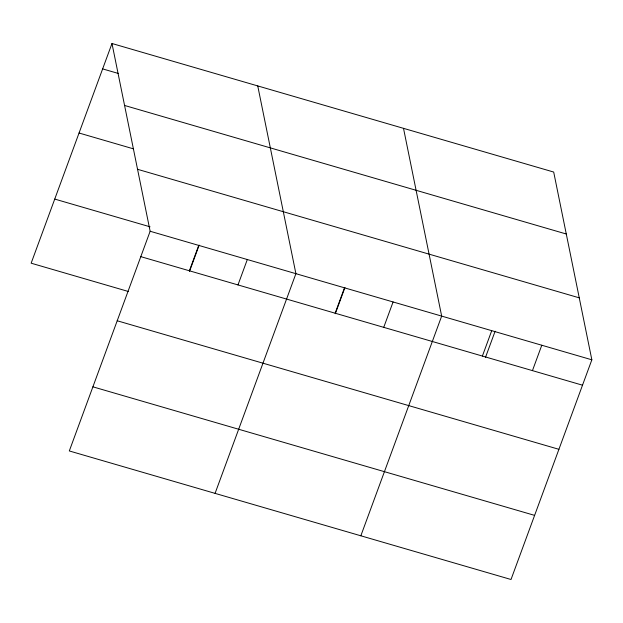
<?xml version="1.0" encoding="UTF-8"?>
<svg xmlns="http://www.w3.org/2000/svg" width="623" height="623" viewBox="0 0 623 623"><rect width="100%" height="100%" fill="white"/><g stroke="black" fill="none" stroke-linecap="round" stroke-linejoin="round"><path stroke-width="0.93" d="M111.984 43.501L150.143 231.258L69.309 450.951L511.016 579.499L591.85 359.806L553.691 172.049L111.984 43.501L31.15 263.194L128.322 291.478M189.392 270.787L198.729 245.4M189.54 271.301L199.173 245.112M237.978 284.929L247.315 259.534M215.075 493.369L295.909 273.676L257.743 85.919M335.151 313.205L344.496 287.818M335.306 313.719L344.94 287.53M383.737 327.348L393.082 301.96M360.842 535.788L441.668 316.095L403.509 128.346M482.389 356.06L491.726 330.665M485.481 357.423L495.121 331.234M532.447 370.623L541.792 345.235M102.639 68.896L118.526 73.514M124.577 105.458L566.284 234.007M79.051 133.011L133.244 148.788M137.551 169.3L579.258 297.841M54.738 199.08L150.05 226.811M150.143 231.258L591.85 359.806M140.798 256.645L582.505 385.193M117.21 320.767L558.917 449.315M92.905 386.828L534.612 515.377"/></g></svg>
